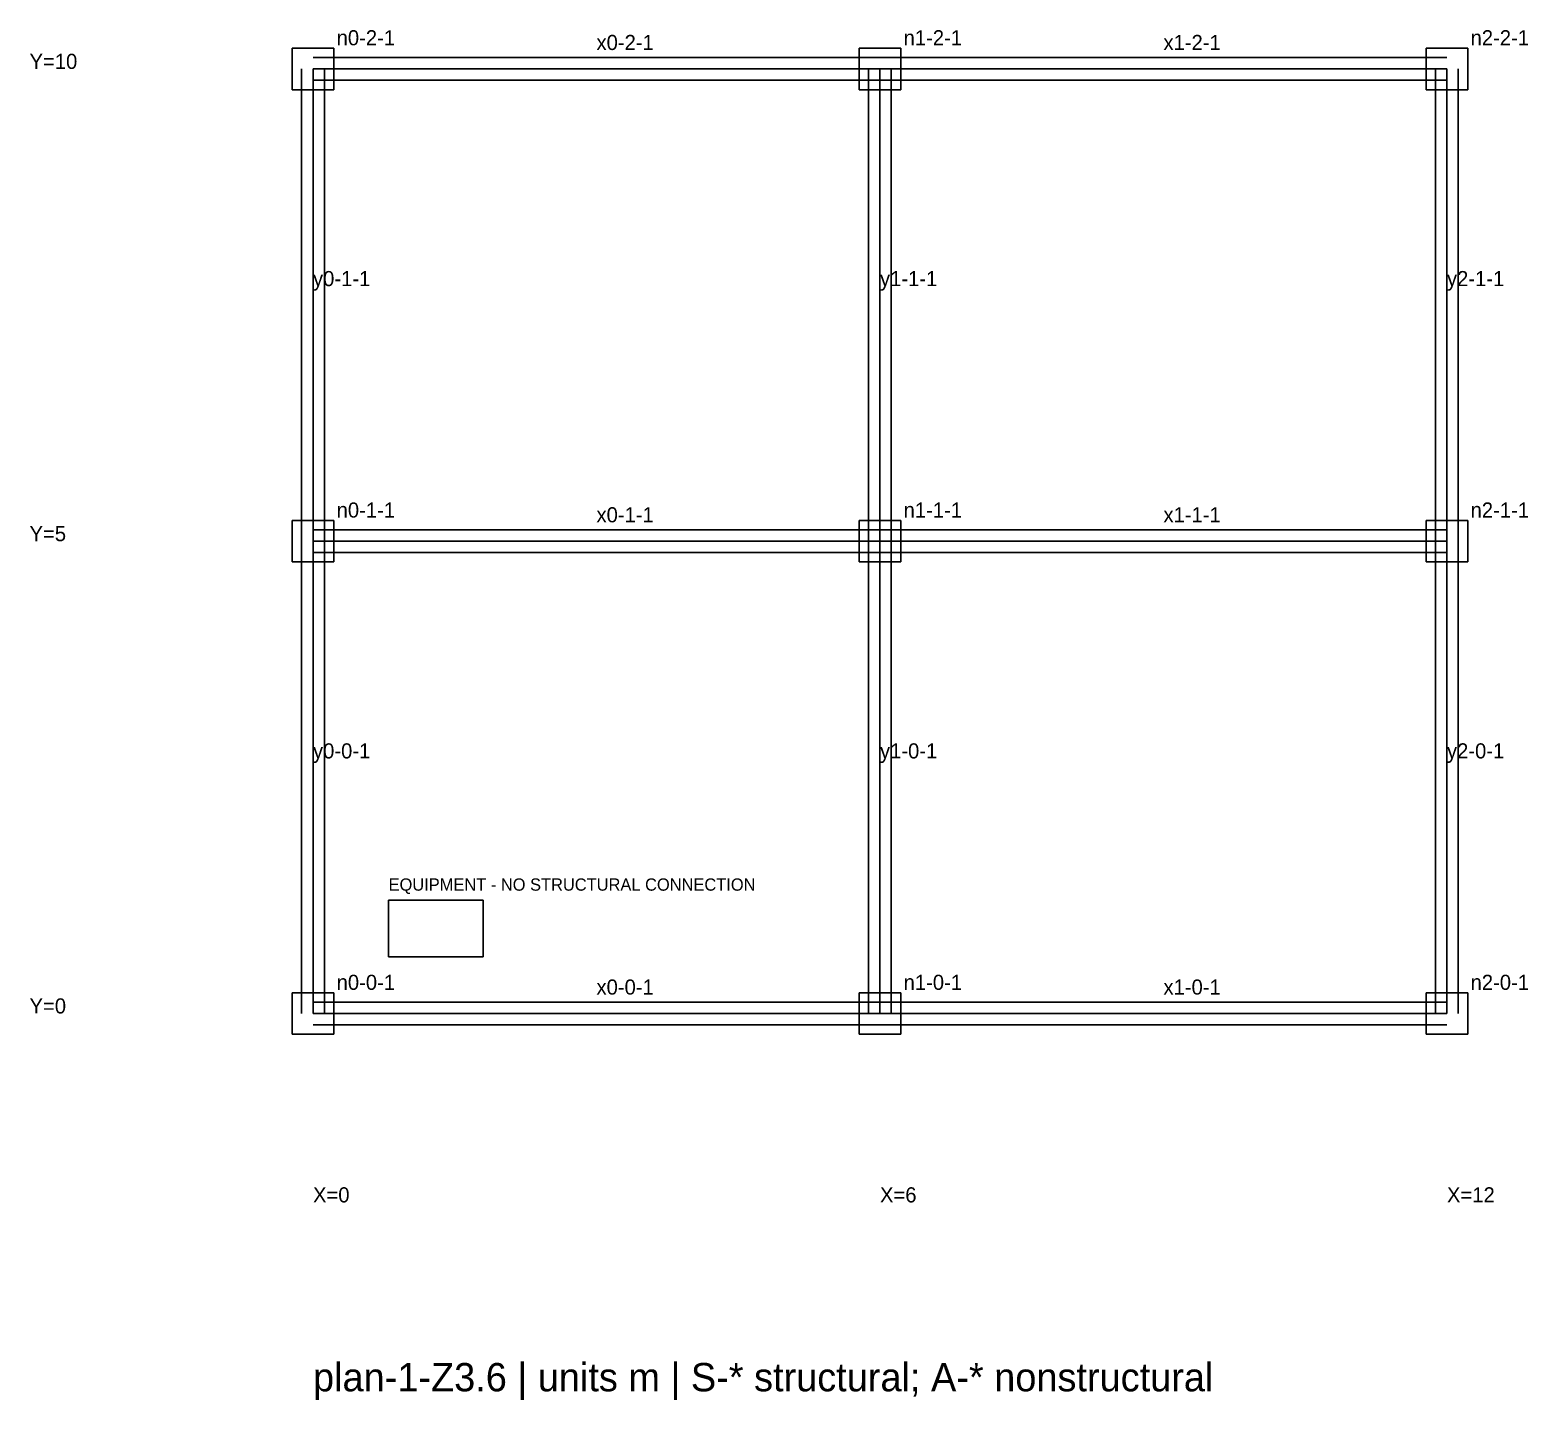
# Model space of a CAD drawing. Extents: x -3 to 332, y -4 to 10.
# Drawn here: x 37 to 52.86, y -4.09 to 10.41 of the extents above; entities that cross this region are included whole.
import ezdxf

# ---------------------------------------------------------------- set-up
doc = ezdxf.new("R2010")
doc.units = 0

msp = doc.modelspace()

# ---------------------------------------------------------------- linework, layer by layer
at = {"layer": 'A-COLUMN'}
for p, q in [((40.22, 10.22), (39.78, 10.22)), ((39.78, 10.22), (39.78, 9.78)), ((40.22, 9.78), (40.22, 10.22)), ((46.22, 10.22), (45.78, 10.22)), ((45.78, 10.22), (45.78, 9.78)), ((46.22, 9.78), (46.22, 10.22)), ((52.22, 10.22), (51.78, 10.22)), ((51.78, 10.22), (51.78, 9.78)), ((52.22, 9.78), (52.22, 10.22)), ((39.78, 9.78), (40.22, 9.78)), ((45.78, 9.78), (46.22, 9.78)), ((51.78, 9.78), (52.22, 9.78)), ((40.22, 5.22), (39.78, 5.22)), ((39.78, 5.22), (39.78, 4.78)), ((40.22, 4.78), (40.22, 5.22)), ((46.22, 5.22), (45.78, 5.22)), ((45.78, 5.22), (45.78, 4.78)), ((46.22, 4.78), (46.22, 5.22)), ((52.22, 5.22), (51.78, 5.22)), ((51.78, 5.22), (51.78, 4.78)), ((52.22, 4.78), (52.22, 5.22)), ((39.78, 4.78), (40.22, 4.78)), ((45.78, 4.78), (46.22, 4.78)), ((51.78, 4.78), (52.22, 4.78)), ((40.22, 0.22), (39.78, 0.22)), ((39.78, 0.22), (39.78, -0.22)), ((40.22, -0.22), (40.22, 0.22)), ((46.22, 0.22), (45.78, 0.22)), ((45.78, 0.22), (45.78, -0.22)), ((46.22, -0.22), (46.22, 0.22)), ((52.22, 0.22), (51.78, 0.22)), ((51.78, 0.22), (51.78, -0.22)), ((52.22, -0.22), (52.22, 0.22)), ((39.78, -0.22), (40.22, -0.22)), ((45.78, -0.22), (46.22, -0.22)), ((51.78, -0.22), (52.22, -0.22))]:
    msp.add_line(p, q, dxfattribs=at)
at = {"layer": 'A-EQUIPMENT'}
for p, q in [((41.8, 1.2), (40.8, 1.2)), ((40.8, 1.2), (40.8, 0.6)), ((41.8, 0.6), (41.8, 1.2)), ((40.8, 0.6), (41.8, 0.6))]:
    msp.add_line(p, q, dxfattribs=at)
at = {"layer": 'A-WALL'}
for p, q in [((39.88, 5), (39.88, 10)), ((40, 10.12), (46, 10.12)), ((40.12, 5), (40.12, 10)), ((45.88, 5), (45.88, 10)), ((46, 10.12), (52, 10.12)), ((46.12, 5), (46.12, 10)), ((51.88, 5), (51.88, 10)), ((52.12, 5), (52.12, 10)), ((40, 9.88), (46, 9.88)), ((46, 9.88), (52, 9.88)), ((40, 5.12), (46, 5.12)), ((46, 5.12), (52, 5.12)), ((39.88, 0), (39.88, 5)), ((40.12, 0), (40.12, 5)), ((45.88, 0), (45.88, 5)), ((46.12, 0), (46.12, 5)), ((51.88, 0), (51.88, 5)), ((52.12, 0), (52.12, 5)), ((40, 4.88), (46, 4.88)), ((46, 4.88), (52, 4.88)), ((40, 0.12), (46, 0.12)), ((46, 0.12), (52, 0.12)), ((40, -0.12), (46, -0.12)), ((46, -0.12), (52, -0.12))]:
    msp.add_line(p, q, dxfattribs=at)
at = {"layer": 'S-BEAM'}
for p, q in [((40, 5), (40, 10)), ((40, 10), (46, 10)), ((46, 5), (46, 10)), ((46, 10), (52, 10)), ((52, 5), (52, 10)), ((40, 0), (40, 5)), ((40, 5), (46, 5)), ((46, 0), (46, 5)), ((46, 5), (52, 5)), ((52, 0), (52, 5)), ((40, 0), (46, 0)), ((46, 0), (52, 0))]:
    msp.add_line(p, q, dxfattribs=at)

# ---------------------------------------------------------------- texts
at = {"layer": 'A-DIM'}
for s, p in [('Y=10', (37, 10)), ('Y=5', (37, 5)), ('Y=0', (37, 0)), ('X=0', (40, -2)), ('X=6', (46, -2)), ('X=12', (52, -2))]:
    msp.add_text(s, height=0.16, dxfattribs=at).set_placement(p)
at = {"layer": 'A-EQUIPMENT-TAG'}
msp.add_text('EQUIPMENT - NO STRUCTURAL CONNECTION', height=0.13, dxfattribs=at).set_placement((40.8, 1.3))
at = {"layer": 'ANNOTATION'}
msp.add_text('plan-1-Z3.6 | units m | S-* structural; A-* nonstructural', height=0.3, dxfattribs=at).set_placement((40, -4))
at = {"layer": 'S-MEMBER-TAG'}
for s, p in [('x0-2-1', (43, 10.2)), ('x1-2-1', (49, 10.2)), ('y0-1-1', (40, 7.7)), ('y1-1-1', (46, 7.7)), ('y2-1-1', (52, 7.7)), ('x0-1-1', (43, 5.2)), ('x1-1-1', (49, 5.2)), ('y0-0-1', (40, 2.7)), ('y1-0-1', (46, 2.7)), ('y2-0-1', (52, 2.7)), ('x0-0-1', (43, 0.2)), ('x1-0-1', (49, 0.2))]:
    msp.add_text(s, height=0.16, dxfattribs=at).set_placement(p)
at = {"layer": 'S-NODE-TAG'}
for s, p in [('n0-2-1', (40.25, 10.25)), ('n1-2-1', (46.25, 10.25)), ('n2-2-1', (52.25, 10.25)), ('n0-1-1', (40.25, 5.25)), ('n1-1-1', (46.25, 5.25)), ('n2-1-1', (52.25, 5.25)), ('n0-0-1', (40.25, 0.25)), ('n1-0-1', (46.25, 0.25)), ('n2-0-1', (52.25, 0.25))]:
    msp.add_text(s, height=0.16, dxfattribs=at).set_placement(p)

doc.saveas('drawing.dxf')
